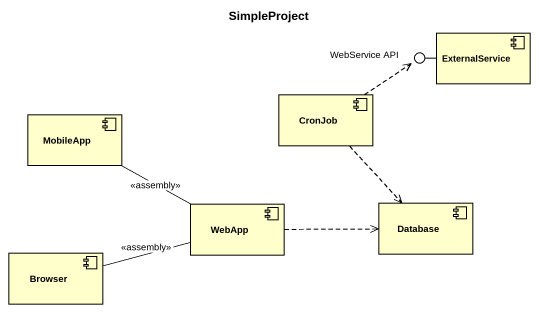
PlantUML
@startuml
title SimpleProject
component ExternalService
() "WebService API" as WebService_API
component MobileApp
component CronJob
component WebApp
component "Database" as Database_
component Browser
ExternalService -left- WebService_API
MobileApp -right- WebApp : <<assembly>>
CronJob .up.> WebService_API
CronJob ..> Database_
WebApp .right.> Database_
Browser -right- WebApp : <<assembly>>
@enduml
